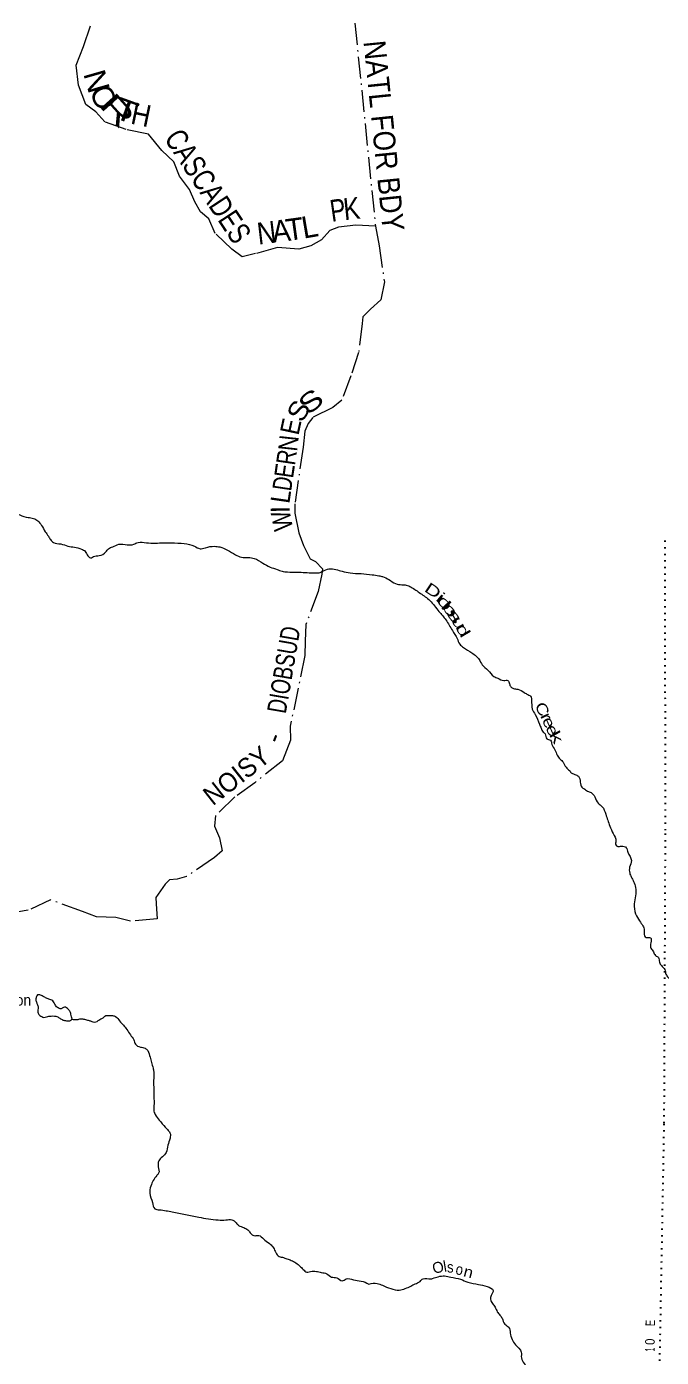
# Model space of a CAD drawing. Header units: feet. Extents: x -244583 to 4, y 367440 to 553773.
# Drawn here: x -118425 to -106806, y 389306 to 413674 of the extents above; entities that cross this region are included whole.
import ezdxf
from ezdxf.enums import TextEntityAlignment as Align

# ---------------------------------------------------------------- set-up
doc = ezdxf.new("R2010")
doc.units = ezdxf.units.FT
doc.header["$LTSCALE"] = 80
doc.linetypes.add('DOT_DASHED', pattern=[7.7, 5, -1.2, 0.3, -1.2])
doc.linetypes.add('DOTTED', pattern=[1.5, 0.3, -1.2])
for name, color, linetype, lineweight in [('39', 7, 'Continuous', 13), ('44', 7, 'DOT_DASHED', 13), ('6', 7, 'DOTTED', 25)]:
    doc.layers.add(name, color=color, linetype=linetype, lineweight=lineweight)
doc.layers.add('41', color=7, linetype='Continuous')

msp = doc.modelspace()

# ---------------------------------------------------------------- linework, layer by layer
at = {"layer": '39'}
for points in [[(-122083.85, 405870.47), (-122018.37, 405788.24), (-121972.57, 405743.12), (-121920.31, 405726.22), (-121813.5, 405710.6), (-121632.28, 405673.75), (-121547.86, 405646.3), (-121481.31, 405639.32), (-121434.67, 405652.84), (-121374.04, 405656.06), (-121313.88, 405626.92), (-121278.35, 405569.81), (-121218.91, 405490.12), (-121143.5, 405398.07), (-121061.59, 405336.27), (-120927.62, 405243.43), (-120829.62, 405177.37), (-120769.22, 405164.41), (-120726.85, 405161.81), (-120649.95, 405172.89), (-120582.91, 405200.29), (-120499.72, 405227.47), (-120424.81, 405240.61), (-120356.37, 405225.51), (-120288.94, 405139.65), (-120242.11, 405025.74), (-120161.73, 404998.35), (-120070.61, 405015.31), (-119965.47, 405023.99), (-119830.63, 404991.81), (-119744.33, 404954.22), (-119641.62, 404934.62), (-119567.21, 404913.37), (-119470.84, 404873.63), (-119358.3, 404835.69), (-119245.64, 404805.83), (-119143.16, 404770.05), (-119022.22, 404754.24), (-118949.53, 404753.25), (-118935.4, 404753.05), (-118876.64, 404766.41), (-118827.63, 404804.17), (-118779.14, 404805.53), (-118684.51, 404786.03), (-118549.99, 404731.61), (-118397.15, 404687.05), (-118298.45, 404669.52), (-118218.35, 404621.91), (-118152.86, 404542.13), (-118083.85, 404425.9), (-118026.49, 404342.2), (-117988.98, 404283.03), (-117933.23, 404227.66), (-117800.32, 404201.57), (-117669.63, 404161.36), (-117548.75, 404141.5), (-117422.01, 404107.41), (-117353.95, 404066.03), (-117302.64, 403982.4), (-117238.5, 403949.17), (-117203.88, 403968.92), (-117096.55, 403989.7), (-116974.45, 404054.78), (-116927.13, 404114.81), (-116849.91, 404148.14), (-116738.16, 404195.16), (-116582.81, 404184.95), (-116461.49, 404195.43), (-116386.29, 404228.78), (-116232.87, 404224.66), (-115911.81, 404222.3), (-115776.47, 404224.5), (-115538.42, 404207.09), (-115355.3, 404162.12), (-115250.97, 404114.17), (-115153.8, 404131.05), (-114983.76, 404159.07), (-114891.05, 404145.67), (-114750.5, 404089.14), (-114600.27, 404004.16), (-114493.9, 403958.21), (-114366.75, 403952.43), (-114257.93, 403936.78), (-114103.65, 403851.75), (-113967.4, 403777.08), (-113840.78, 403734.9), (-113750.39, 403701.3), (-113651.63, 403687.82), (-113475.97, 403685.42), (-113177.29, 403671.23), (-113070.28, 403669.77)], [(-113070.28, 403669.77), (-113003.12, 403705.26), (-112891.49, 403744.18), (-112764.44, 403732.34), (-112649.76, 403702.45), (-112502.77, 403672.13), (-112303.06, 403657.27), (-112101.38, 403638.33), (-111976.46, 403618.43), (-111908.01, 403603.33), (-111793.68, 403549.18), (-111671.54, 403476.73), (-111556.74, 403454.93), (-111476.07, 403447.76), (-111387.75, 403410.15), (-111215.71, 403296.56), (-111045.93, 403166.82), (-110877.19, 402964.28), (-110750.15, 402810.85), (-110631.77, 402617.09), (-110545.03, 402470.28), (-110498.03, 402368.51), (-110430.28, 402304.88), (-110276.18, 402207.72), (-110196.29, 402145.95), (-110142.59, 402088.59), (-110085.44, 401990.72), (-109979.88, 401888.15), (-109872.46, 401775.44), (-109800.23, 401742.1), (-109691.76, 401702.18), (-109649.3, 401705.65), (-109617.05, 401701.16), (-109587.61, 401642.11), (-109560.19, 401583.08), (-109514.13, 401556.16), (-109435.59, 401540.93), (-109315.29, 401480.63), (-109249.18, 401443.32), (-109189.25, 401398), (-109183.98, 401343.32), (-109177.42, 401238.06), (-109170.22, 401177.28), (-109113.06, 401079.42), (-109038.87, 400902.44), (-109005.62, 400827.15), (-108972.29, 400757.93), (-108934.39, 400725.05), (-108903.4, 400633.61), (-108835.13, 400606.39), (-108811.98, 400531.23), (-108754.88, 400429.33), (-108713.82, 400335.73), (-108658.36, 400260.13), (-108604.63, 400204.79), (-108551.46, 400111.03), (-108489.71, 400051.53), (-108441.95, 400002.33), (-108387.76, 399979.35), (-108325.6, 399948.16), (-108290.83, 399838.46), (-108259.87, 399745), (-108191.86, 399699.58), (-108157.85, 399676.86), (-108091.6, 399649.67), (-108026.11, 399569.89), (-107961.14, 399453.72), (-107889.36, 399390.04), (-107824.68, 399253.64), (-107749.05, 399036.19), (-107686.42, 398897.8), (-107637.92, 398759.6), (-107638.89, 398692.87), (-107604.97, 398664.09), (-107536.23, 398669.22), (-107447.8, 398639.7), (-107416.69, 398556.35), (-107354.26, 398403.8), (-107386.3, 398282.88), (-107385.82, 398175.68), (-107356.56, 398104.49), (-107313.36, 398018.95), (-107280.55, 397913.33), (-107278.75, 397757.57), (-107301.04, 397612.25), (-107277.44, 397427.87), (-107204.6, 397297.43), (-107145.28, 397209.65), (-107118.18, 397128.38), (-107113.58, 397027.18), (-107083.76, 396994.42)], [(-107083.76, 396994.42), (-107049.41, 396995.97), (-107005.07, 396989.3), (-106998.31, 396898.19), (-106995.7, 396799.05), (-106952.21, 396733.73), (-106914.81, 396666.47), (-106858.83, 396627.28), (-106841.88, 396542.1), (-106806.41, 396480.94), (-106742.85, 396407.26), (-106721.83, 396324.05), (-106680.3, 396262.8), (-106610.71, 396187.02), (-106478.33, 396124.53), (-106149.92, 396071.5), (-106000.48, 396071.49), (-105915.53, 396080.44), (-105786.86, 396040.25), (-105695.24, 395952.03), (-105584.83, 395906.03), (-105553.45, 395840.88), (-105493.84, 395773.32), (-105435.7, 395744.21), (-105373.22, 395735.26), (-105310.83, 395720.25), (-105251.43, 395638.54), (-105159.42, 395576.61), (-105131.44, 395416.44), (-105062.63, 395286.06), (-104919.71, 395114.21), (-104778.45, 394966.65), (-104689.13, 394858.24), (-104618.02, 394748.05), (-104506.47, 394641.35), (-104393.81, 394611.49), (-104274.33, 394634.13), (-104196.5, 394709.93), (-104114.69, 394781.62), (-103946.52, 394819.78), (-103848.7, 394881.14), (-103715.27, 394891.46), (-103636.9, 394864.09), (-103562.98, 394808.47), (-103492.39, 394661.89), (-103469.62, 394560.45), (-103483.13, 394463.55), (-103475.87, 394406.81), (-103446.95, 394311.36), (-103500.76, 394221.08), (-103603.06, 394129.44), (-103680.86, 394055.66), (-103698.87, 393926.46), (-103694.57, 393805.05), (-103638.6, 393624.28), (-103549.14, 393525.97), (-103431.18, 393443.46), (-103328.62, 393413.74), (-103185.61, 393387.52), (-103009.89, 393389.16), (-102873.18, 393346.84), (-102788.79, 393317.38), (-102677.11, 393218.77), (-102624, 393120.96), (-102599.53, 392997.25), (-102584.95, 392887.83), (-102575.72, 392827.02), (-102627.43, 392742.78), (-102667.45, 392628.04), (-102669.52, 392484.47), (-102584.62, 392349.82), (-102442.43, 392266.97), (-102338.75, 392174.54), (-102295.78, 392072.83), (-102190.46, 391954.08), (-102089.09, 391841.45), (-102040.42, 391715.39), (-102046.44, 391577.93), (-102092.52, 391463.28), (-102095.29, 391410.73), (-102029.98, 391318.82), (-101942.74, 391206.39), (-101879.53, 391108.44), (-101873.14, 390991.04), (-101896.72, 390896.3), (-101816.68, 390844.65), (-101731.82, 390847.53), (-101643.51, 390809.92), (-101537.05, 390770.04), (-101493.21, 390728.99), (-101462.36, 390627.44)], [(-117593.02, 395500.56), (-117633.24, 395471.86), (-117697.88, 395470.72), (-117760.3, 395483.71), (-117816.36, 395516.84), (-117870.47, 395545.89), (-117914.75, 395556.61), (-117973.3, 395557.41), (-118017.78, 395553.97), (-118060.32, 395544.44), (-118110.97, 395533), (-118149.16, 395545.65), (-118183.17, 395568.37), (-118216.88, 395611.3), (-118222.5, 395641.72), (-118215.66, 395696.23), (-118224.82, 395761.08), (-118246.33, 395809.91), (-118253.91, 395844.4), (-118249, 395905.01), (-118226.24, 395943.13), (-118185.83, 395944.6), (-118123.61, 395917.46), (-118061.49, 395884.25), (-118001.26, 395859.16), (-117963.05, 395848.52), (-117909.58, 395774.98), (-117861.97, 395715.67), (-117831.94, 395697.06), (-117793.7, 395688.45), (-117750.89, 395716.18), (-117712.5, 395717.68), (-117676.5, 395692.91), (-117636.76, 395647.87), (-117613.38, 395588.9), (-117601.9, 395544.25), (-117593.02, 395500.56)], [(-117593.02, 395500.56), (-117588.41, 395499.57), (-117519.88, 395490.54), (-117449.01, 395503.73), (-117382.41, 395500.8), (-117311.97, 395483.66), (-117253.65, 395466.68), (-117211.48, 395449.92), (-117156.97, 395449.18), (-117118.26, 395472.92), (-117047.01, 395512.4), (-117008.24, 395540.19), (-116977.6, 395564.04), (-116923.03, 395567.34), (-116850.34, 395566.35), (-116798.11, 395547.43), (-116722.52, 395467.52), (-116654.97, 395389.74), (-116591.47, 395312.01), (-116526.27, 395212.01), (-116464.93, 395124.21), (-116431.8, 395040.83), (-116343.69, 394989.06), (-116257.19, 394965.63), (-116207.29, 394924.5), (-116166.61, 394804.61), (-116139.77, 394705.14), (-116110.94, 394603.62), (-116097.71, 394540.73), (-116094.81, 394461.81), (-116102.35, 394358.77), (-116096.2, 394225.19), (-116096.45, 394067.43), (-116092.11, 393948.04), (-116097.78, 393834.86), (-116070.71, 393751.56), (-115997.46, 393649.43), (-115888.21, 393522.54), (-115846.45, 393477.47), (-115800.86, 393418.2), (-115800.27, 393319.08), (-115838.48, 393190.16), (-115872.67, 393059.16), (-115940.44, 392981.2), (-116008.21, 392903.25), (-116015.84, 392794.13), (-116009.45, 392676.73), (-116044.36, 392636.76), (-116106.27, 392544.57), (-116152.15, 392444.06), (-116170.22, 392310.82), (-116122.16, 392142.29), (-116077.35, 392028.41), (-115994.83, 392009.08), (-115759.1, 391971.48), (-115517.42, 391925.71), (-115275.8, 391875.89), (-114919.12, 391822.48), (-114777.75, 391822.57), (-114666.65, 391825.1), (-114612.54, 391796.04), (-114564.9, 391738.76), (-114522.87, 391711.89), (-114428.53, 391672.17), (-114364.5, 391630.85), (-114320.87, 391575.64), (-114266.91, 391536.48), (-114175.99, 391539.28), (-114090.04, 391477.43), (-113988.21, 391397.16), (-113918.5, 391329.46), (-113877.24, 391250.02), (-113821.9, 391166.34), (-113741.51, 391138.94), (-113659.11, 391111.53), (-113580.77, 391082.14), (-113496.58, 391038.52), (-113410.78, 390966.55), (-113347.1, 390900.96), (-113317.22, 390872.24), (-113228.24, 390881.14), (-113121.2, 390881.7), (-113030.63, 390860.24), (-112932.01, 390836.64), (-112842, 390776.76), (-112745.23, 390765.32), (-112649.1, 390709.4), (-112577.94, 390742.81), (-112440.81, 390728.8), (-112303.84, 390704.69), (-112159.22, 390650.12)], [(-112159.22, 390650.12), (-112007.59, 390662.21), (-111913.18, 390626.54), (-111758.56, 390565.77), (-111603.47, 390537.36), (-111494, 390566.2), (-111390.33, 390613.33), (-111315.07, 390650.73), (-111223.51, 390698.02), (-111168.27, 390747.83), (-111024.97, 390741.83), (-110992.52, 390751.5), (-110889.05, 390784.47), (-110773.76, 390797.06), (-110660.95, 390777.31), (-110481.81, 390736.44), (-110349.28, 390684.06), (-110156, 390643), (-109992.98, 390604.36), (-109886.96, 390534.15), (-109920.63, 390439.55), (-109935.76, 390370.99), (-109894.49, 390291.54), (-109850.97, 390228.25), (-109809.8, 390142.74), (-109764.23, 390081.44), (-109720.66, 390022.19), (-109671.72, 389914.32), (-109601.84, 389858.76), (-109573.07, 389753.19), (-109473.21, 389535.41), (-109372.1, 389404.59), (-109367.59, 389297.33), (-109316.61, 389191.46), (-109261.42, 389097.67), (-109259.1, 388978.3), (-109214.87, 388823.98), (-109211.52, 388635.84), (-109244.78, 388429.99), (-109233.63, 388363.09), (-109198.88, 388251.37), (-109206.4, 388150.35), (-109194.62, 387986.36), (-109190.46, 387854.83), (-109221.82, 387780.43), (-109301.65, 387706.68), (-109351.21, 387630.5), (-109425.59, 387514.21), (-109469.44, 387413.68), (-109500.98, 387327.14), (-109528.63, 387230.43), (-109534.59, 387097.02), (-109537.69, 387022.23), (-109559.54, 386907.24), (-109562.05, 386872.89), (-109568.93, 386816.35), (-109522.87, 386789.43), (-109493.22, 386744.53), (-109496.32, 386669.73), (-109477.32, 386586.55), (-109436.2, 386496.99), (-109549.73, 386326.62), (-109636.13, 386216.56), (-109613.94, 386074.68), (-109595.7, 385938.92), (-109501.38, 385757.62), (-109480.74, 385648.12), (-109459.16, 385463.77), (-109453.53, 385293.8), (-109427.42, 385143.77), (-109377.84, 384940.83), (-109350.74, 384859.56), (-109309.76, 384759.89), (-109330.97, 384689.39), (-109260.35, 384544.83), (-109209.95, 384398.51), (-109152.73, 384165.13), (-109102.65, 383996.58), (-109013.02, 383910.4), (-108854.36, 383849.58), (-108781.05, 383751.5), (-108724.33, 383623.3), (-108701.18, 383548.15), (-108681.63, 383503.39), (-108595.36, 383463.78), (-108521.94, 383373.78), (-108519.09, 383290.82), (-108550.25, 383230.57), (-108519.69, 383108.79), (-108443.75, 382913.59), (-108356.42, 382807.22)]]:
    msp.add_spline(points, degree=3, dxfattribs=at)
at = {"layer": '44'}
for points in [[(-112415.83, 413736.62), (-112039.75, 410019.49), (-112399.14, 410039.55), (-112716.43, 410004.79), (-112872.31, 409940.89), (-113024.77, 409771.82), (-113221.34, 409657.58), (-113441.82, 409600.08), (-113831.45, 409628.38), (-114238.04, 409517.25), (-114480.75, 409457.84), (-114667.76, 409598.34), (-114971.04, 409889.07), (-115092.7, 410154.6), (-115245.47, 410280.77), (-115345.39, 410463.28), (-115443.02, 410692.28), (-115625.4, 410935.89), (-115732.95, 411197.3), (-115949.87, 411404.68), (-116192.5, 411705.21), (-116604.02, 411790.25), (-116995.01, 411931.8), (-117159.57, 412114.65), (-117340.56, 412249.05), (-117475.84, 412603.62), (-117520.19, 412965.82), (-117384.9, 413308.88), (-117229.39, 413761.53)], [(-112039.75, 410019.49), (-111972.87, 409661.46), (-111876.06, 409001.87), (-111939.82, 408674.45), (-112128.36, 408501.13), (-112272.32, 408362.04), (-112282.84, 408238.71), (-112347.27, 407709.06), (-112490.19, 407278.75), (-112655.4, 406832.34), (-112819.56, 406697.36), (-113184.23, 406519.79), (-113273.48, 406408.7), (-113332.34, 406264.17), (-113363.64, 405973.05), (-113514.66, 404936.07), (-113515.12, 404764.05), (-113441.1, 404406.81), (-113359.59, 404171.13), (-113237.12, 403930.09), (-113136.25, 403877.19), (-113007.34, 403747.35), (-113019.8, 403648.3), (-113087.55, 403333.02), (-113313.92, 402729.06), (-113329.1, 402423.73), (-113329.98, 402160.83), (-113599.09, 400867.38), (-113597.95, 400606.5), (-113740.68, 400230.79), (-114249.31, 399829.95), (-114611.96, 399568.19), (-114968.81, 399227.54), (-114985.63, 399033.45), (-114897.43, 398818.8), (-114843.65, 398584.04), (-114983.52, 398461.12), (-115496.01, 398112.87), (-115672, 398064.89), (-115809.47, 398053.19), (-115888.56, 397974.57), (-116057.13, 397728.38), (-116053.49, 397609.05), (-116038.24, 397335.98), (-116521.41, 397295.04), (-116792.02, 397358.59), (-117147.66, 397375.89), (-117399.97, 397471.74), (-117985.37, 397681.89), (-118396.27, 397495.11), (-118806.77, 397425.62)]]:
    msp.add_lwpolyline(points, dxfattribs=at)
at = {"layer": '6'}
msp.add_lwpolyline([(-106934.73, 375996.19), (-106935.19, 376044.54), (-106886.68, 377589.13), (-106751.93, 382878.35), (-106851.81, 388282.02), (-106753.05, 393596.01), (-106730.35, 398957.56), (-106736.64, 404268.94)], dxfattribs=at)

# ---------------------------------------------------------------- texts
at = {"layer": '41'}
for s, rotation, width, p in [('D', 326.175, 1.5, (-111042.48, 403264.73)), ('i', 319.64, 1.7, (-110913.18, 403147.29)), ('o', 317.86, 1.9, (-110841.29, 403058.33)), ('b', 313.088, 2.05, (-110754.23, 402938.79)), ('s', 309.255, 2.1, (-110670.43, 402821.45)), ('u', 302.148, 1.7, (-110598.18, 402704.82)), ('d', 300.718, 1.7, (-110522.24, 402569.8)), ('C', 298.219, 1.3, (-109073.23, 401129.97)), ('r', 295.122, 1.5, (-109000.44, 400997.84)), ('e', 293.751, 1.3, (-108955.98, 400891.45)), ('e', 294.32, 1.3, (-108891.6, 400750.96)), ('k', 299.261, 1.65, (-108814.33, 400616.4)), ('s', 359.685, 0.9, (-110670.16, 390859.94)), ('o', 351.059, 0.9, (-110516.55, 390818.88)), ('n', 345.415, 1.15, (-110360.88, 390773.76))]:
    msp.add_text(s, height=200, rotation=rotation, dxfattribs=dict(at, width=width)).set_placement(p, align=Align.CENTER)
at = {"layer": '41', "width": 0.95}
msp.add_text('Olson', height=200, dxfattribs=at).set_placement((-119006.11, 395748.99))
at = {"layer": '41'}
for s, rotation, p in [('O', 17.55, (-110864.23, 390859.92)), ('l', 9.659, (-110751.72, 390876.83))]:
    msp.add_text(s, height=200, rotation=rotation, dxfattribs=at).set_placement(p, align=Align.CENTER)
at = {"layer": '44'}
for s, rotation, width, p in [('NATL FOR BDY', 275.777, 0.9, (-112259, 413398.73)), ('CASCADES', 303.363, 0.8, (-115919.57, 411626.93))]:
    msp.add_text(s, height=400, rotation=rotation, dxfattribs=dict(at, width=width)).set_placement(p)
for s, height, rotation, width, p in [('N', 400, 285.981, 1.05, (-117335.29, 412617.78)), ('O', 400, 296.883, 1.05, (-117192.75, 412289.8)), ('R', 400, 311.986, 1.6, (-116912.79, 412004.88)), ('T', 400, 340.098, 1.25, (-116669.25, 411946.92)), ('H', 400, 348.324, 0.9, (-116368.19, 411865.45)), ('P', 400, 8.288, 0.8, (-112699.01, 410118.57)), ('K', 400, 5.805, 0.85, (-112455.92, 410144.58)), ('N', 400, 6.752, 0.9, (-114010.62, 409702.59)), ('A', 400, 6.288, 0.95, (-113742.09, 409737.29)), ('S', 350, 38.304, 1.35, (-113115.16, 406673.8)), ('S', 350, 60.113, 1.1, (-113296.81, 406553.57)), ('E', 350, 77.863, 0.9, (-113419.81, 406315.14)), ('N', 350, 83.863, 0.85, (-113458.24, 406028.68)), ('R', 350, 81.714, 0.8, (-113495.17, 405763.72)), ('E', 350, 81.714, 0.8, (-113531.07, 405517.29)), ('D', 350, 81.714, 0.75, (-113565.17, 405283.13)), ('L', 350, 81.714, 0.95, (-113599.28, 405048.97)), ('W', 350, 101.423, 0.8, (-113580.69, 404658.95)), ('DIOBSUD', 350, 80.247, 0.75, (-113546.66, 401869.57)), ('NOISY', 350, 38.241, 0.95, (-114473.82, 399823.8))]:
    msp.add_text(s, height=height, rotation=rotation, dxfattribs=dict(at, width=width)).set_placement(p, align=Align.CENTER)
for s, height, rotation, p in [('T', 400, 7.845, (-113491.76, 409770.42)), ('L', 400, 9.663, (-113209.56, 409815.85)), ('I', 350, 90.661, (-113609.76, 404832.44)), ('-', 350, 69.199, (-113751, 400595.27))]:
    msp.add_text(s, height=height, rotation=rotation, dxfattribs=at).set_placement(p, align=Align.CENTER)
at = {"layer": '6'}
for s, width, p in [('E', 0.75, (-106921.11, 389934.92)), ('0', 0.9, (-106927.5, 389591.24)), ('1', 0.45, (-106930.16, 389447.62))]:
    msp.add_text(s, height=175, rotation=88.935, dxfattribs=dict(at, width=width)).set_placement(p, align=Align.CENTER)

doc.saveas('drawing.dxf')
